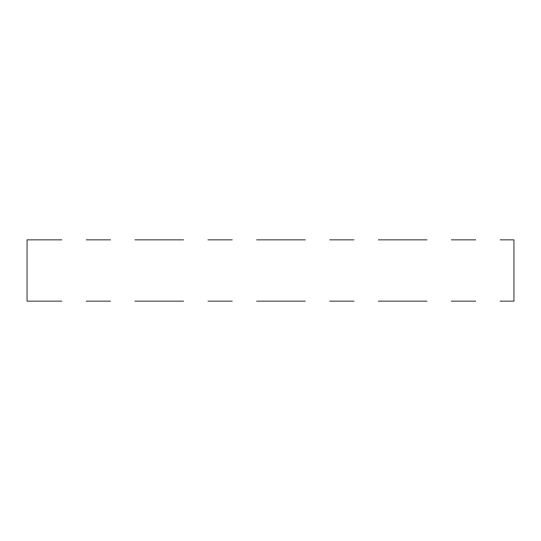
<?xml version="1.0" encoding="UTF-8"?>
<svg xmlns="http://www.w3.org/2000/svg" width="541" height="541" viewBox="0 0 541 541"><rect width="100%" height="100%" fill="white"/><g stroke="black" fill="none" stroke-linecap="round" stroke-linejoin="round"><path stroke-width="0.81" d="M61.857 239.873L27.05 239.873L27.05 301.127L61.857 301.127M86.202 239.873L110.547 239.873M134.892 239.873L183.582 239.873M207.927 239.873L232.272 239.873M256.617 239.873L305.307 239.873M329.652 239.873L353.997 239.873M378.342 239.873L427.032 239.873M451.377 239.873L475.722 239.873M500.067 239.873L513.95 239.873L513.95 301.127L500.067 301.127M86.202 301.127L110.547 301.127M134.892 301.127L183.582 301.127M207.927 301.127L232.272 301.127M256.617 301.127L305.307 301.127M329.652 301.127L353.997 301.127M378.342 301.127L427.032 301.127M451.377 301.127L475.722 301.127"/></g></svg>
